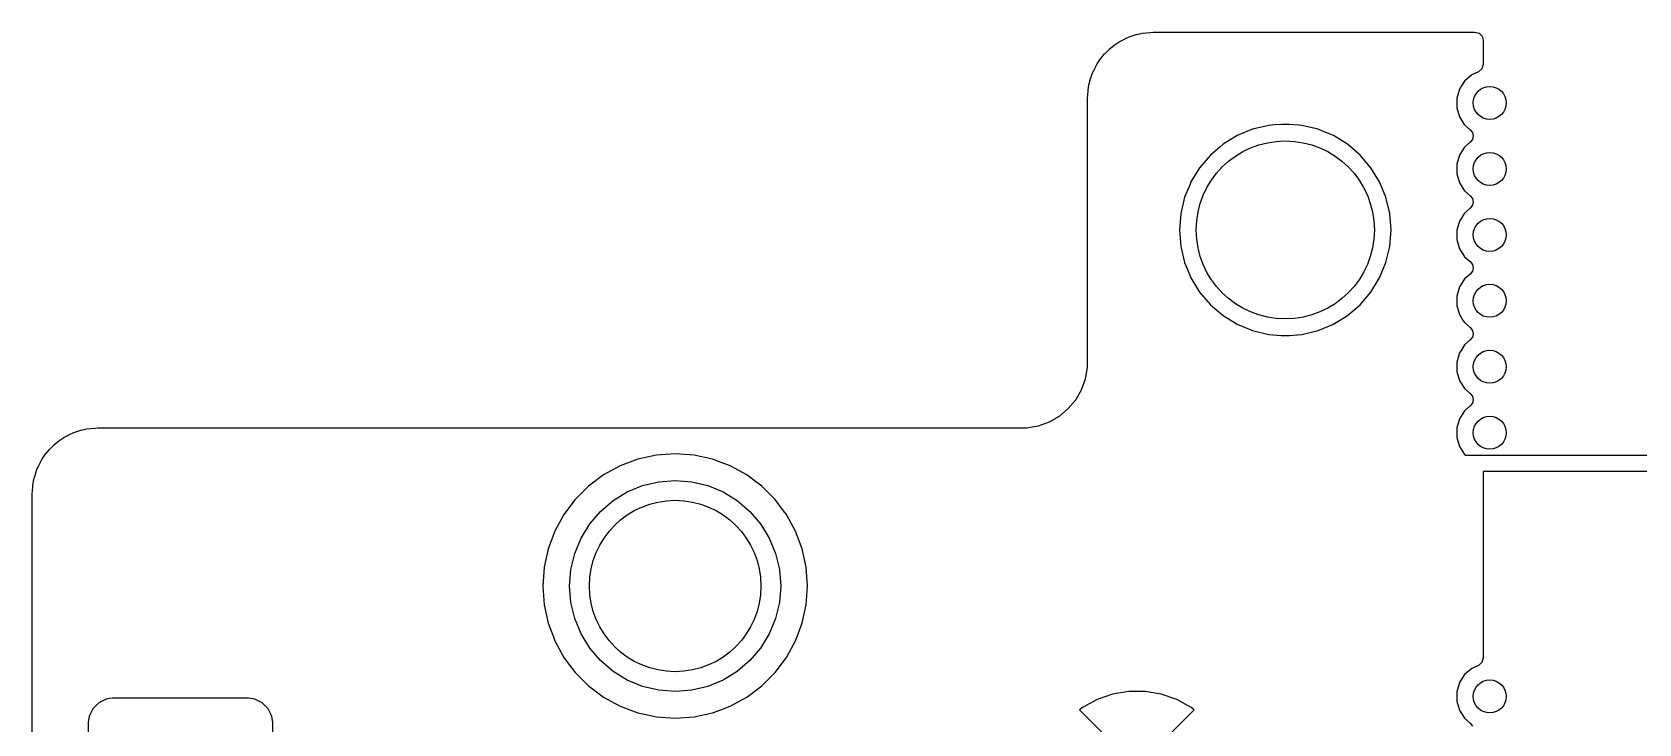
# Model space of a CAD drawing. Extents: x 0.79 to 7.48, y -4.92 to -0.79.
# Drawn here: x 2.283 to 3.243, y -1.2 to -0.787 of the extents above; entities that cross this region are included whole.
import ezdxf

# ---------------------------------------------------------------- set-up
doc = ezdxf.new("R2010")
doc.units = 0
doc.header["$MEASUREMENT"] = 0
doc.layers.add('BLACK', color=7, linetype='CONTINUOUS')

msp = doc.modelspace()

# ---------------------------------------------------------------- linework, layer by layer
at = {"layer": 'BLACK', "linetype": 'CONTINUOUS'}
for p, q in [((2.92644, -0.797685), (2.92912, -0.795485)), ((2.92912, -0.795485), (2.92941, -0.795261)), ((2.92941, -0.795261), (2.93182, -0.793574)), ((2.93182, -0.793574), (2.93232, -0.793268)), ((2.93232, -0.793268), (2.93544, -0.791601)), ((2.93544, -0.791601), (2.93567, -0.791484)), ((2.93567, -0.791484), (2.93827, -0.790274)), ((2.93827, -0.790274), (2.93891, -0.790027)), ((2.93891, -0.790027), (2.94251, -0.788935)), ((2.94251, -0.788935), (2.94266, -0.788894)), ((2.94266, -0.788894), (2.94521, -0.78821)), ((2.94521, -0.78821), (2.94599, -0.788068)), ((2.94599, -0.788068), (2.95094, -0.78758)), ((2.95094, -0.78758), (2.95099, -0.787576)), ((2.95099, -0.787576), (2.95254, -0.78744)), ((2.95254, -0.78744), (2.95297, -0.787421)), ((2.95297, -0.787421), (3.14472, -0.787421)), ((3.14472, -0.787421), (3.14717, -0.788075)), ((3.14717, -0.788075), (3.14895, -0.789862)), ((3.14895, -0.789862), (3.14961, -0.792303)), ((3.14961, -0.792303), (3.14961, -0.806723)), ((2.91956, -0.805838), (2.92125, -0.803429)), ((2.92125, -0.803429), (2.92147, -0.803133)), ((2.92147, -0.803133), (2.92367, -0.800454)), ((2.92367, -0.800454), (2.92399, -0.8001)), ((2.92399, -0.8001), (2.92608, -0.798005)), ((2.92608, -0.798005), (2.92644, -0.797685)), ((2.91492, -0.816529), (2.91601, -0.81293)), ((2.91601, -0.81293), (2.91626, -0.812285)), ((2.91626, -0.812285), (2.91747, -0.809689)), ((2.91747, -0.809689), (2.91759, -0.809455)), ((2.91759, -0.809455), (2.91925, -0.806336)), ((2.91925, -0.806336), (2.91956, -0.805838)), ((3.14278, -0.812977), (3.1385, -0.816688)), ((3.14675, -0.811163), (3.14278, -0.812977)), ((3.14883, -0.809362), (3.14675, -0.811163)), ((3.14961, -0.806723), (3.14883, -0.809362)), ((2.91356, -0.824956), (2.91405, -0.820009)), ((2.91405, -0.820009), (2.91419, -0.819225)), ((2.91419, -0.819225), (2.91488, -0.816673)), ((2.91488, -0.816673), (2.91492, -0.816529)), ((3.13543, -0.821455), (3.13384, -0.826891)), ((3.13636, -0.820009), (3.13543, -0.821455)), ((3.1385, -0.816688), (3.13636, -0.820009)), ((2.91341, -0.826985), (2.91342, -0.826559)), ((2.91341, -0.905512), (2.91341, -0.826985)), ((2.91342, -0.826559), (2.91356, -0.825008)), ((2.91342, -0.826559), (2.91342, -0.826559)), ((2.91356, -0.824957), (2.91356, -0.824956)), ((2.91356, -0.825008), (2.91356, -0.824957)), ((3.13384, -0.826891), (3.13384, -0.832558)), ((3.13384, -0.832558), (3.13543, -0.837994)), ((3.02161, -0.843083), (3.01196, -0.845399)), ((3.02457, -0.84285), (3.02161, -0.843083)), ((3.02902, -0.8425), (3.02457, -0.84285)), ((3.03397, -0.8425), (3.02902, -0.8425)), ((3.03953, -0.842937), (3.03397, -0.8425)), ((3.04138, -0.843083), (3.03953, -0.842937)), ((3.05103, -0.845399), (3.04138, -0.843083)), ((3.13543, -0.837994), (3.13833, -0.8425)), ((3.13833, -0.8425), (3.1385, -0.842761)), ((3.1385, -0.842761), (3.14191, -0.84572)), ((3.0028, -0.849194), (2.99434, -0.854376)), ((3.01196, -0.845399), (3.0028, -0.849194)), ((3.05362, -0.846472), (3.05103, -0.845399)), ((3.06019, -0.849194), (3.05362, -0.846472)), ((3.06865, -0.854377), (3.06019, -0.849194)), ((3.14191, -0.853099), (3.1385, -0.856058)), ((3.14191, -0.84572), (3.14316, -0.847381)), ((3.14316, -0.851437), (3.14191, -0.853099)), ((3.14316, -0.847381), (3.1436, -0.849409)), ((3.1436, -0.849409), (3.14316, -0.851437)), ((2.9868, -0.860818), (2.98036, -0.86836)), ((2.99238, -0.856058), (2.9868, -0.860818)), ((2.99434, -0.854376), (2.99238, -0.856058)), ((3.07619, -0.860818), (3.06865, -0.854377)), ((3.08263, -0.86836), (3.07619, -0.860818)), ((3.13543, -0.860825), (3.13384, -0.866261)), ((3.13562, -0.860544), (3.13543, -0.860825)), ((3.1385, -0.856058), (3.13562, -0.860544)), ((2.98036, -0.86836), (2.97518, -0.876817)), ((3.08781, -0.876817), (3.08263, -0.86836)), ((3.13384, -0.866261), (3.13384, -0.871928)), ((3.13384, -0.871928), (3.13543, -0.877364)), ((2.97462, -0.878158), (2.97138, -0.88598)), ((2.97518, -0.876817), (2.97462, -0.878158)), ((3.09161, -0.88598), (3.08781, -0.876817)), ((3.13543, -0.877364), (3.1385, -0.882131)), ((3.1385, -0.882131), (3.14191, -0.88509)), ((2.97138, -0.88598), (2.96907, -0.895624)), ((3.09392, -0.895624), (3.09161, -0.88598)), ((3.14191, -0.88509), (3.14316, -0.886751)), ((3.14316, -0.890808), (3.14191, -0.892469)), ((3.14316, -0.886751), (3.1436, -0.88878)), ((3.1436, -0.88878), (3.14316, -0.890808)), ((2.96907, -0.895624), (2.96829, -0.905512)), ((3.0947, -0.905512), (3.09392, -0.895624)), ((3.13543, -0.900195), (3.13384, -0.905631)), ((3.1385, -0.895428), (3.13543, -0.900195)), ((3.13543, -0.900195), (3.13543, -0.900195)), ((3.14191, -0.892469), (3.1385, -0.895428)), ((2.91341, -0.984232), (2.91341, -0.905512)), ((2.96829, -0.905512), (2.96907, -0.9154)), ((3.09392, -0.9154), (3.0947, -0.905512)), ((3.13384, -0.905631), (3.13384, -0.911298)), ((2.96907, -0.9154), (2.97138, -0.925044)), ((3.09161, -0.925044), (3.09392, -0.9154)), ((3.13384, -0.911298), (3.13543, -0.916734)), ((3.13543, -0.916734), (3.13836, -0.92128)), ((2.97138, -0.925044), (2.97308, -0.929132)), ((2.97308, -0.929132), (2.97518, -0.934207)), ((3.08781, -0.934207), (3.09161, -0.925044)), ((3.13836, -0.92128), (3.1385, -0.921501)), ((3.1385, -0.921501), (3.14191, -0.92446)), ((3.14191, -0.92446), (3.14316, -0.926122)), ((3.14316, -0.930178), (3.14191, -0.931839)), ((3.14316, -0.926122), (3.1436, -0.92815)), ((3.1436, -0.92815), (3.14316, -0.930178)), ((2.97518, -0.934207), (2.98036, -0.942664)), ((3.08263, -0.942664), (3.08781, -0.934207)), ((3.13543, -0.939565), (3.13384, -0.945002)), ((3.13791, -0.935707), (3.13543, -0.939565)), ((3.1385, -0.934798), (3.13791, -0.935707)), ((3.14191, -0.931839), (3.1385, -0.934798)), ((2.98036, -0.942664), (2.9868, -0.950206)), ((3.07619, -0.950206), (3.08263, -0.942664)), ((3.13384, -0.945002), (3.13384, -0.950668)), ((2.9868, -0.950206), (2.99434, -0.956647)), ((2.99434, -0.956647), (3.0028, -0.961829)), ((3.06019, -0.961829), (3.06865, -0.956647)), ((3.06865, -0.956647), (3.07619, -0.950206)), ((3.13384, -0.950668), (3.13543, -0.956104)), ((3.13543, -0.956104), (3.13737, -0.959118)), ((3.0028, -0.961829), (3.01196, -0.965625)), ((3.01196, -0.965625), (3.02161, -0.96794)), ((3.02161, -0.96794), (3.02902, -0.968524)), ((3.02902, -0.968524), (3.03397, -0.968524)), ((3.03397, -0.968524), (3.04138, -0.96794)), ((3.03397, -0.968524), (3.03397, -0.968524)), ((3.04138, -0.96794), (3.05103, -0.965625)), ((3.05103, -0.965625), (3.06019, -0.961829)), ((3.13737, -0.959118), (3.1385, -0.960871)), ((3.1385, -0.960871), (3.14191, -0.96383)), ((3.14191, -0.96383), (3.14316, -0.965492)), ((3.14316, -0.965492), (3.1436, -0.96752)), ((3.1436, -0.96752), (3.14316, -0.969548)), ((3.1364, -0.977429), (3.13543, -0.978935)), ((3.1385, -0.974168), (3.1364, -0.977429)), ((3.14191, -0.971209), (3.1385, -0.974168)), ((3.14316, -0.969548), (3.14191, -0.971209)), ((2.91221, -0.994486), (2.91341, -0.987698)), ((2.91341, -0.984252), (2.91341, -0.984232)), ((2.91341, -0.987698), (2.91341, -0.984252)), ((3.13543, -0.978935), (3.13384, -0.984372)), ((3.13384, -0.984372), (3.13384, -0.990038)), ((2.90985, -1.00096), (2.91221, -0.994486)), ((3.13384, -0.990038), (3.13543, -0.995475)), ((3.13543, -0.995475), (3.13709, -0.998051)), ((2.90197, -1.01221), (2.90641, -1.00693)), ((2.90641, -1.00693), (2.90985, -1.00096)), ((3.13709, -0.998051), (3.1385, -1.00024)), ((3.1385, -1.00024), (3.14191, -1.0032)), ((3.14191, -1.0032), (3.14316, -1.00486)), ((3.14316, -1.00486), (3.1436, -1.00689)), ((3.1436, -1.00689), (3.14316, -1.00892)), ((2.8967, -1.01664), (2.90197, -1.01221)), ((3.1385, -1.01354), (3.1364, -1.0168)), ((3.14191, -1.01058), (3.1385, -1.01354)), ((3.14316, -1.00892), (3.14191, -1.01058)), ((2.30899, -1.02625), (2.31259, -1.02516)), ((2.31259, -1.02516), (2.31274, -1.02511)), ((2.31274, -1.02511), (2.31529, -1.02443)), ((2.31529, -1.02443), (2.31607, -1.02429)), ((2.31607, -1.02429), (2.32102, -1.0238)), ((2.32102, -1.0238), (2.32107, -1.0238)), ((2.32107, -1.0238), (2.32262, -1.02366)), ((2.32262, -1.02366), (2.32305, -1.02364)), ((2.32305, -1.02364), (2.87746, -1.02364)), ((2.87746, -1.02364), (2.87916, -1.02334)), ((2.87916, -1.02334), (2.88425, -1.02244)), ((2.88425, -1.02244), (2.89073, -1.02009)), ((2.89073, -1.02009), (2.8967, -1.01664)), ((3.13543, -1.01831), (3.13384, -1.02374)), ((3.13384, -1.02374), (3.13384, -1.02941)), ((3.1364, -1.0168), (3.13543, -1.01831)), ((2.29407, -1.03632), (2.29616, -1.03423)), ((2.29616, -1.03423), (2.29652, -1.03391)), ((2.29652, -1.03391), (2.2992, -1.03171)), ((2.2992, -1.03171), (2.29949, -1.03148)), ((2.29949, -1.03148), (2.3019, -1.02979)), ((2.3019, -1.02979), (2.3024, -1.02949)), ((2.3024, -1.02949), (2.30552, -1.02782)), ((2.30552, -1.02782), (2.30575, -1.0277)), ((2.30575, -1.0277), (2.30835, -1.02649)), ((2.30835, -1.02649), (2.30899, -1.02625)), ((3.13384, -1.02941), (3.13543, -1.03484)), ((3.13543, -1.03484), (3.1385, -1.03961)), ((2.28766, -1.04568), (2.28933, -1.04256)), ((2.28933, -1.04256), (2.28964, -1.04206)), ((2.28964, -1.04206), (2.29132, -1.03965)), ((2.29132, -1.03965), (2.29155, -1.03935)), ((2.29155, -1.03935), (2.29375, -1.03667)), ((2.29375, -1.03667), (2.29407, -1.03632)), ((2.64508, -1.04235), (2.63452, -1.04628)), ((2.65609, -1.03995), (2.64508, -1.04235)), ((2.66732, -1.03915), (2.65609, -1.03995)), ((2.67856, -1.03995), (2.66732, -1.03915)), ((2.68957, -1.04235), (2.67856, -1.03995)), ((2.69323, -1.04371), (2.68957, -1.04235)), ((2.70012, -1.04628), (2.69323, -1.04371)), ((3.1385, -1.03961), (3.1385, -1.03961)), ((3.1385, -1.03961), (3.1389, -1.03996)), ((3.1389, -1.03996), (3.54725, -1.03996)), ((2.28427, -1.05545), (2.28496, -1.05289)), ((2.28496, -1.05289), (2.285, -1.05275)), ((2.285, -1.05275), (2.28609, -1.04915)), ((2.28609, -1.04915), (2.28634, -1.04851)), ((2.28634, -1.04851), (2.28755, -1.04591)), ((2.28755, -1.04591), (2.28766, -1.04568)), ((2.62463, -1.05168), (2.61561, -1.05844)), ((2.63452, -1.04628), (2.62463, -1.05168)), ((2.71001, -1.05168), (2.70012, -1.04628)), ((2.70012, -1.04628), (2.70012, -1.04628)), ((2.70012, -1.04628), (2.70012, -1.04628)), ((2.71452, -1.05506), (2.71001, -1.05168)), ((3.54929, -1.0498), (3.14961, -1.0498)), ((3.14961, -1.0498), (3.14961, -1.16105)), ((2.28348, -1.06321), (2.2835, -1.06278)), ((2.28348, -1.11811), (2.28348, -1.06321)), ((2.2835, -1.06278), (2.28364, -1.06123)), ((2.28364, -1.06118), (2.28413, -1.05623)), ((2.28364, -1.06123), (2.28364, -1.06118)), ((2.28413, -1.05623), (2.28427, -1.05545)), ((2.61561, -1.05844), (2.60765, -1.0664)), ((2.6303, -1.06715), (2.63872, -1.06198)), ((2.63872, -1.06198), (2.64786, -1.0582)), ((2.64786, -1.0582), (2.65747, -1.05589)), ((2.65747, -1.05589), (2.66732, -1.05512)), ((2.66732, -1.05512), (2.67718, -1.05589)), ((2.67718, -1.05589), (2.68679, -1.0582)), ((2.68679, -1.0582), (2.69592, -1.06198)), ((2.69592, -1.06198), (2.70435, -1.06715)), ((2.71903, -1.05844), (2.71452, -1.05506)), ((2.727, -1.0664), (2.71903, -1.05844)), ((2.60765, -1.0664), (2.6009, -1.07542)), ((2.61636, -1.08108), (2.62278, -1.07357)), ((2.62278, -1.07357), (2.6303, -1.06715)), ((2.70435, -1.06715), (2.71186, -1.07357)), ((2.71186, -1.07357), (2.71828, -1.08108)), ((2.73206, -1.07317), (2.727, -1.0664)), ((2.73375, -1.07542), (2.73206, -1.07317)), ((2.6009, -1.07542), (2.5955, -1.08531)), ((2.6112, -1.08951), (2.61636, -1.08108)), ((2.71828, -1.08108), (2.72345, -1.08951)), ((2.73675, -1.08092), (2.73375, -1.07542)), ((2.73915, -1.08531), (2.73675, -1.08092)), ((2.5955, -1.08531), (2.59156, -1.09586)), ((2.60741, -1.09864), (2.6112, -1.08951)), ((2.72345, -1.08951), (2.72723, -1.09864)), ((2.74309, -1.09586), (2.73915, -1.08531)), ((2.59156, -1.09586), (2.58917, -1.10687)), ((2.60511, -1.10826), (2.60741, -1.09864)), ((2.72723, -1.09864), (2.72954, -1.10826)), ((2.74548, -1.10687), (2.74309, -1.09586)), ((2.58917, -1.10687), (2.58836, -1.11811)), ((2.60433, -1.11811), (2.60511, -1.10826)), ((2.72954, -1.10826), (2.73031, -1.11811)), ((2.74628, -1.11811), (2.74548, -1.10687)), ((2.28348, -1.33858), (2.28348, -1.11811)), ((2.58836, -1.11811), (2.58917, -1.12935)), ((2.60511, -1.12796), (2.60433, -1.11811)), ((2.73031, -1.11811), (2.72954, -1.12796)), ((2.74548, -1.12935), (2.74628, -1.11811)), ((2.58917, -1.12935), (2.59156, -1.14036)), ((2.60741, -1.13758), (2.60511, -1.12796)), ((2.72954, -1.12796), (2.72723, -1.13758)), ((2.74309, -1.14036), (2.74548, -1.12935)), ((2.59156, -1.14036), (2.59156, -1.14036)), ((2.59156, -1.14036), (2.5946, -1.1485)), ((2.6112, -1.14671), (2.60741, -1.13758)), ((2.72723, -1.13758), (2.72345, -1.14671)), ((2.73915, -1.15091), (2.74309, -1.14036)), ((2.5946, -1.1485), (2.5955, -1.15091)), ((2.61636, -1.15514), (2.6112, -1.14671)), ((2.72345, -1.14671), (2.71828, -1.15514)), ((2.5955, -1.15091), (2.6009, -1.1608)), ((2.62278, -1.16265), (2.61636, -1.15514)), ((2.71828, -1.15514), (2.71186, -1.16265)), ((2.73375, -1.1608), (2.73915, -1.15091)), ((2.6009, -1.1608), (2.60367, -1.16451)), ((2.60367, -1.16451), (2.60765, -1.16982)), ((2.60765, -1.16982), (2.61561, -1.17779)), ((2.6303, -1.16907), (2.62278, -1.16265)), ((2.63872, -1.17424), (2.6303, -1.16907)), ((2.70435, -1.16907), (2.69592, -1.17424)), ((2.71186, -1.16265), (2.70435, -1.16907)), ((2.71903, -1.17779), (2.727, -1.16982)), ((2.727, -1.16982), (2.73375, -1.1608)), ((3.14278, -1.16731), (3.1385, -1.17102)), ((3.14675, -1.16549), (3.14278, -1.16731)), ((3.14883, -1.16369), (3.14675, -1.16549)), ((3.14961, -1.16105), (3.14883, -1.16369)), ((2.61561, -1.17779), (2.62118, -1.18195)), ((2.64786, -1.17802), (2.63872, -1.17424)), ((2.65747, -1.18033), (2.64786, -1.17802)), ((2.68679, -1.17802), (2.67718, -1.18033)), ((2.69592, -1.17424), (2.68679, -1.17802)), ((2.71001, -1.18454), (2.71903, -1.17779)), ((3.13543, -1.17579), (3.13384, -1.18122)), ((3.13708, -1.17323), (3.13543, -1.17579)), ((3.1385, -1.17102), (3.13708, -1.17323)), ((2.32329, -1.18787), (2.31976, -1.1914)), ((2.32774, -1.1856), (2.32329, -1.18787)), ((2.32959, -1.18531), (2.32774, -1.1856)), ((2.32774, -1.1856), (2.32774, -1.1856)), ((2.32774, -1.1856), (2.32774, -1.1856)), ((2.33144, -1.18502), (2.32959, -1.18531)), ((2.41266, -1.18502), (2.33144, -1.18502)), ((2.41635, -1.1856), (2.41266, -1.18502)), ((2.4208, -1.18787), (2.41635, -1.1856)), ((2.42433, -1.1914), (2.4208, -1.18787)), ((2.62118, -1.18195), (2.62463, -1.18454)), ((2.62463, -1.18454), (2.62894, -1.18689)), ((2.62894, -1.18689), (2.63452, -1.18994)), ((2.66732, -1.1811), (2.65747, -1.18033)), ((2.67718, -1.18033), (2.66732, -1.1811)), ((2.70012, -1.18994), (2.71001, -1.18454)), ((2.91911, -1.18589), (2.9105, -1.19055)), ((2.92837, -1.18271), (2.91911, -1.18589)), ((2.93802, -1.1811), (2.92837, -1.18271)), ((2.94781, -1.1811), (2.93802, -1.1811)), ((2.95746, -1.18271), (2.94781, -1.1811)), ((2.96672, -1.18589), (2.95746, -1.18271)), ((2.97532, -1.19055), (2.96672, -1.18589)), ((3.13384, -1.18122), (3.13384, -1.18689)), ((3.13384, -1.18689), (3.13543, -1.19232)), ((2.31749, -1.19585), (2.31691, -1.19955)), ((2.31976, -1.1914), (2.31749, -1.19585)), ((2.42532, -1.19334), (2.42433, -1.1914)), ((2.4266, -1.19585), (2.42532, -1.19334)), ((2.42719, -1.19955), (2.4266, -1.19585)), ((2.63452, -1.18994), (2.64508, -1.19387)), ((2.64508, -1.19387), (2.64508, -1.19387)), ((2.64508, -1.19387), (2.64508, -1.19387)), ((2.64508, -1.19387), (2.64709, -1.19431)), ((2.64709, -1.19431), (2.65609, -1.19627)), ((2.65609, -1.19627), (2.66732, -1.19707)), ((2.66732, -1.19707), (2.67856, -1.19627)), ((2.67856, -1.19627), (2.68957, -1.19387)), ((2.68957, -1.19387), (2.69463, -1.19198)), ((2.69463, -1.19198), (2.70012, -1.18994)), ((2.9105, -1.19055), (2.90866, -1.19198)), ((2.90866, -1.19198), (2.92303, -1.20636)), ((2.90866, -1.19198), (2.90866, -1.19198)), ((2.96279, -1.20636), (2.97717, -1.19198)), ((2.97717, -1.19198), (2.97532, -1.19055)), ((2.97717, -1.19198), (2.97717, -1.19198)), ((3.13543, -1.19232), (3.13849, -1.19707)), ((3.13849, -1.19707), (3.1385, -1.19709)), ((3.1385, -1.19709), (3.14191, -1.20005)), ((2.31691, -1.19955), (2.31691, -1.28077)), ((2.42719, -1.21459), (2.42719, -1.19955)), ((2.42719, -1.19955), (2.42719, -1.19955)), ((2.42719, -1.19955), (2.42719, -1.19955)), ((3.14191, -1.20005), (3.14316, -1.20171))]:
    msp.add_line(p, q, dxfattribs=at)
at = {"layer": 'BLACK'}
for centre, radius in [((3.15354, -0.829724), 0.009843), ((3.0315, -0.905512), 0.05315), ((3.15354, -0.869094), 0.009843), ((3.15354, -0.908465), 0.009843), ((3.15354, -0.947835), 0.009843), ((3.15354, -0.987205), 0.009843), ((3.15354, -1.02657), 0.009843), ((2.66732, -1.11811), 0.051181), ((3.15354, -1.18406), 0.009843)]:
    msp.add_circle(centre, radius, dxfattribs=at)

doc.saveas('drawing.dxf')
